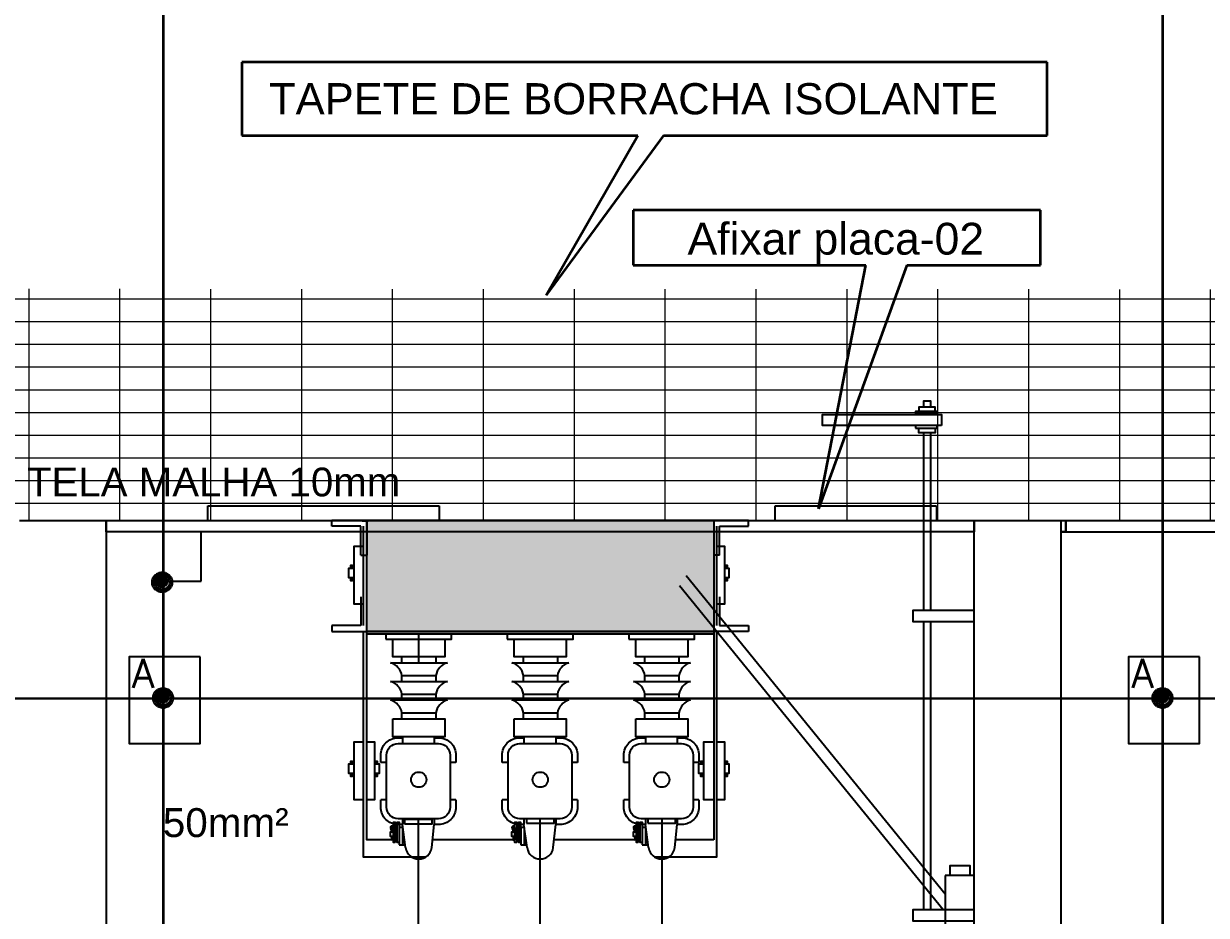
# Model space of a CAD drawing. Header units: metres. Extents: x 4188.7 to 4272.1, y 2012.8 to 2020.9.
# Drawn here: x 4206.722 to 4208.367, y 2017.264 to 2018.505 of the extents above; entities that cross this region are included whole.
import ezdxf

# ---------------------------------------------------------------- set-up
doc = ezdxf.new("R2010")
doc.units = ezdxf.units.M
doc.linetypes.add('DASHDOT', pattern=[25.4, 12.7, -6.35, 0, -6.35])
doc.linetypes.add('HIDDEN', pattern=[9.525, 6.35, -3.175])
for name, color, linetype in [('A-MOVEL', 5, 'Continuous'), ('A-PARED', 7, 'Continuous'), ('E-ALTATENSAO', 5, 'Continuous'), ('E-ARQ-PORTAS', 11, 'Continuous'), ('E-EQUIPAMENTOS', 130, 'Continuous'), ('E-LINHAAUXILIAR', 1, 'HIDDEN'), ('E-TELAPROTEÇÃO', 2, 'Continuous'), ('E-TRAFO', 4, 'Continuous'), ('FORMATO_LEGENDA', 7, 'Continuous'), ('PAREDES', 4, 'Continuous'), ('placas', 1, 'Continuous'), ('PLANTA_BAIXA', 7, 'Continuous')]:
    doc.layers.add(name, color=color, linetype=linetype)
doc.styles.add('arial', font='arial.ttf')
doc.styles.add('REGUA_60_MM', font='romans.shx', dxfattribs={"height": 1.8})

msp = doc.modelspace()

# ---------------------------------------------------------------- hatches: boundary and pattern name
at = {"layer": 'A-MOVEL', "lineweight": 20}
h = msp.add_hatch(dxfattribs=at)
h.set_pattern_fill('GRATE', color=253, scale=0.039821, style=0, double=1)
h.set_pattern_definition([(0, (-1380.33483, -659.881806), (0, 0.03160819252), []), (90, (-1380.33483, -659.8818), (-0.12643277, 8e-18), [])])
h.paths.add_polyline_path([(4203.37535, 2017.81477), (4209.5291, 2017.81255), (4209.5291, 2018.13509), (4203.37535, 2018.13731)])
at = {"layer": 'E-TRAFO'}
msp.add_hatch(color=256, dxfattribs=at).paths.add_polyline_path([(4207.68194, 2017.65946), (4207.19896, 2017.65946), (4207.19896, 2017.78987), (4207.19896, 2017.81402), (4207.68194, 2017.81402), (4207.68194, 2017.76572)])
at = {"layer": 'FORMATO_LEGENDA', "lineweight": 20}
h = msp.add_hatch(color=7, dxfattribs=at)
edge = h.paths.add_edge_path()
edge.add_arc((4206.91343, 2017.72938), 0.00813, 0, 360)
h = msp.add_hatch(color=7, dxfattribs=at)
edge = h.paths.add_edge_path()
edge.add_arc((4206.91466, 2017.56822), 0.00813, 0, 360)
h = msp.add_hatch(color=7, dxfattribs=at)
edge = h.paths.add_edge_path()
edge.add_arc((4208.30493, 2017.56822), 0.00813, 0, 360)
at = {"layer": 'PAREDES'}
for points in [[(4206.92799, 2017.72787, 1), (4206.90091, 2017.72787, 1)], [(4206.92922, 2017.56671, 1), (4206.90214, 2017.56671, 1)], [(4208.31949, 2017.56671, 1), (4208.29241, 2017.56671, 1)]]:
    msp.add_hatch(color=0, dxfattribs=at).paths.add_polyline_path(points)

# ---------------------------------------------------------------- linework, layer by layer
at = {"ltscale": 10}
for p, q in [((4207.73024, 2017.81402), (4207.15066, 2017.81402)), ((4206.9687, 2017.7293), (4206.9687, 2017.79652)), ((4206.9204, 2017.7293), (4206.9687, 2017.7293))]:
    msp.add_line(p, q, dxfattribs=at)
at = {"layer": 'A-PARED'}
for p, q in [((4206.71597, 2017.81402), (4206.83672, 2017.81402)), ((4206.83672, 2017.81402), (4206.83672, 2015.43936)), ((4208.04417, 2017.81402), (4208.16492, 2017.81402)), ((4208.04417, 2017.24762), (4208.04417, 2017.81402)), ((4208.16492, 2017.24762), (4208.16492, 2017.81402))]:
    msp.add_line(p, q, dxfattribs=at)
at = {"layer": 'E-ALTATENSAO'}
for p, q in [((4207.27078, 2017.39775), (4207.27078, 2016.97464)), ((4207.44041, 2017.05786), (4207.44045, 2017.39871)), ((4207.60949, 2017.39871), (4207.60944, 2016.85739))]:
    msp.add_line(p, q, dxfattribs=at)
for points in [[(4207.25153, 2017.39149), (4207.29003, 2017.39149), (4207.29003, 2017.39775), (4207.25153, 2017.39775)], [(4207.42119, 2017.39245), (4207.4597, 2017.39245), (4207.4597, 2017.39871), (4207.42119, 2017.39871)], [(4207.59024, 2017.39245), (4207.62874, 2017.39245), (4207.62874, 2017.39871), (4207.59024, 2017.39871)]]:
    msp.add_lwpolyline(points, close=True, dxfattribs=at)
at = {"layer": 'E-ARQ-PORTAS', "ltscale": 10}
msp.add_line((4208.17174, 2017.79792), (4208.17174, 2017.81402), dxfattribs=at)
msp.add_lwpolyline([(4208.16492, 2017.81402), (4208.17174, 2017.81402), (4208.17174, 2017.79792), (4208.16492, 2017.79792)], close=True, dxfattribs=at)
at = {"layer": 'E-EQUIPAMENTOS'}
for p, q in [((4207.15066, 2017.81402), (4207.19896, 2017.81402)), ((4207.15066, 2017.80597), (4207.15066, 2017.81402)), ((4207.15066, 2017.81402), (4207.19896, 2017.81402)), ((4207.15066, 2017.80597), (4207.15066, 2017.81402)), ((4207.19091, 2017.80597), (4207.15066, 2017.80597)), ((4207.19091, 2017.80597), (4207.15066, 2017.80597)), ((4207.19091, 2017.76572), (4207.19091, 2017.80597)), ((4207.19292, 2017.81312), (4207.20097, 2017.81312)), ((4207.24725, 2017.81402), (4207.19896, 2017.81402)), ((4207.24725, 2017.81402), (4207.19896, 2017.81402)), ((4207.19896, 2017.81402), (4207.19896, 2017.76572)), ((4207.73024, 2017.81402), (4207.68194, 2017.81402)), ((4207.73024, 2017.81402), (4207.68194, 2017.81402)), ((4207.68194, 2017.81402), (4207.68194, 2017.76572)), ((4207.692, 2017.81312), (4207.68395, 2017.81312)), ((4207.68999, 2017.80597), (4207.73024, 2017.80597)), ((4207.68999, 2017.76572), (4207.68999, 2017.80597)), ((4207.68999, 2017.80597), (4207.73024, 2017.80597)), ((4207.73024, 2017.80597), (4207.73024, 2017.81402)), ((4207.73024, 2017.80597), (4207.73024, 2017.81402)), ((4207.19091, 2017.76572), (4207.19896, 2017.76572)), ((4207.68999, 2017.76572), (4207.68194, 2017.76572)), ((4207.19091, 2017.70776), (4207.19091, 2017.66751)), ((4207.68999, 2017.70776), (4207.68999, 2017.66751)), ((4207.15066, 2017.66751), (4207.15066, 2017.65946)), ((4207.19091, 2017.66751), (4207.15066, 2017.66751)), ((4207.15066, 2017.65946), (4207.19896, 2017.65946)), ((4207.73024, 2017.65946), (4207.68194, 2017.65946)), ((4207.68194, 2017.65946), (4207.68194, 2017.36924)), ((4207.68999, 2017.66751), (4207.73024, 2017.66751)), ((4207.73024, 2017.66751), (4207.73024, 2017.65946)), ((4207.23196, 2017.61582), (4207.31132, 2017.61582)), ((4207.401, 2017.61582), (4207.48036, 2017.61582)), ((4207.57005, 2017.61582), (4207.64941, 2017.61582)), ((4207.23196, 2017.58992), (4207.31132, 2017.58992)), ((4207.24806, 2017.59797), (4207.29522, 2017.59797)), ((4207.401, 2017.58992), (4207.48036, 2017.58992)), ((4207.4171, 2017.59797), (4207.46426, 2017.59797)), ((4207.57005, 2017.58992), (4207.64941, 2017.58992)), ((4207.58615, 2017.59797), (4207.63331, 2017.59797)), ((4207.23196, 2017.56402), (4207.31132, 2017.56402)), ((4207.24806, 2017.57207), (4207.29522, 2017.57207)), ((4207.401, 2017.56402), (4207.48036, 2017.56402)), ((4207.4171, 2017.57207), (4207.46426, 2017.57207)), ((4207.57005, 2017.56402), (4207.64941, 2017.56402)), ((4207.58615, 2017.57207), (4207.63331, 2017.57207)), ((4207.24806, 2017.54617), (4207.29522, 2017.54617)), ((4207.4171, 2017.54617), (4207.46426, 2017.54617)), ((4207.58615, 2017.54617), (4207.63331, 2017.54617)), ((4207.24871, 2017.51263), (4207.24871, 2017.50335)), ((4207.29298, 2017.51263), (4207.29298, 2017.50335)), ((4207.41775, 2017.51263), (4207.41775, 2017.50335)), ((4207.46202, 2017.51263), (4207.46202, 2017.50335)), ((4207.58679, 2017.51263), (4207.58679, 2017.50335)), ((4207.63107, 2017.51263), (4207.63107, 2017.50335)), ((4207.22657, 2017.47719), (4207.21852, 2017.47719)), ((4207.32317, 2017.47719), (4207.31512, 2017.47719)), ((4207.39561, 2017.47719), (4207.38756, 2017.47719)), ((4207.49221, 2017.47719), (4207.48416, 2017.47719)), ((4207.56466, 2017.47719), (4207.55661, 2017.47719)), ((4207.66125, 2017.47719), (4207.6532, 2017.47719)), ((4207.22657, 2017.42487), (4207.21852, 2017.42487)), ((4207.32317, 2017.42487), (4207.31512, 2017.42487)), ((4207.39561, 2017.42487), (4207.38756, 2017.42487)), ((4207.49221, 2017.42487), (4207.48416, 2017.42487)), ((4207.56466, 2017.42487), (4207.55661, 2017.42487)), ((4207.66125, 2017.42487), (4207.6532, 2017.42487)), ((4207.24871, 2017.39871), (4207.24871, 2017.39066)), ((4207.29298, 2017.39871), (4207.29298, 2017.39066)), ((4207.41775, 2017.39871), (4207.41775, 2017.39066)), ((4207.46202, 2017.39871), (4207.46202, 2017.39066)), ((4207.58679, 2017.39871), (4207.58679, 2017.39066)), ((4207.63107, 2017.39871), (4207.63107, 2017.39066)), ((4207.23514, 2017.38013), (4207.23508, 2017.3865)), ((4207.23615, 2017.38649), (4207.23619, 2017.36894)), ((4207.24416, 2017.38667), (4207.24416, 2017.36216)), ((4207.24942, 2017.38667), (4207.24416, 2017.38667)), ((4207.25312, 2017.35844), (4207.24871, 2017.39066)), ((4207.24942, 2017.36216), (4207.24942, 2017.38667)), ((4207.28956, 2017.35844), (4207.29298, 2017.39066)), ((4207.40418, 2017.38013), (4207.40412, 2017.3865)), ((4207.40519, 2017.38649), (4207.40523, 2017.36894)), ((4207.41321, 2017.38667), (4207.41321, 2017.36216)), ((4207.41847, 2017.38667), (4207.41321, 2017.38667)), ((4207.42216, 2017.35844), (4207.41775, 2017.39066)), ((4207.41847, 2017.36216), (4207.41847, 2017.38667)), ((4207.45861, 2017.35844), (4207.46202, 2017.39066)), ((4207.57322, 2017.38013), (4207.57316, 2017.3865)), ((4207.57424, 2017.38649), (4207.57427, 2017.36894)), ((4207.58225, 2017.38667), (4207.58225, 2017.36216)), ((4207.58751, 2017.38667), (4207.58225, 2017.38667)), ((4207.5912, 2017.35844), (4207.58679, 2017.39066)), ((4207.58751, 2017.36216), (4207.58751, 2017.38667)), ((4207.62765, 2017.35844), (4207.63107, 2017.39066)), ((4207.23524, 2017.36894), (4207.23519, 2017.37424)), ((4207.23619, 2017.36894), (4207.23524, 2017.36894)), ((4207.24416, 2017.36216), (4207.25285, 2017.36216)), ((4207.40429, 2017.36894), (4207.40424, 2017.37424)), ((4207.40523, 2017.36894), (4207.40429, 2017.36894)), ((4207.41321, 2017.36216), (4207.42189, 2017.36216)), ((4207.57333, 2017.36894), (4207.57328, 2017.37424)), ((4207.57427, 2017.36894), (4207.57333, 2017.36894)), ((4207.58225, 2017.36216), (4207.59094, 2017.36216))]:
    msp.add_line(p, q, dxfattribs=at)
for points in [[(4207.96713, 2017.96534), (4207.98992, 2017.96534), (4207.98992, 2017.97173), (4207.96713, 2017.97173)], [(4207.99882, 2017.94627), (4207.83294, 2017.94627), (4207.83294, 2017.96133), (4207.99882, 2017.96133)], [(4207.96262, 2017.9616), (4207.99269, 2017.9616), (4207.99269, 2017.96535), (4207.96262, 2017.96535)], [(4207.96262, 2017.9424), (4207.99269, 2017.9424), (4207.99269, 2017.94615), (4207.96262, 2017.94615)], [(4207.96713, 2017.94226), (4207.98992, 2017.94226), (4207.98992, 2017.93587), (4207.96713, 2017.93587)], [(4207.68194, 2017.65946), (4207.19896, 2017.65946), (4207.19896, 2017.81402), (4207.68194, 2017.81402)], [(4207.19896, 2017.65946), (4207.68194, 2017.65946), (4207.68194, 2017.65544), (4207.19896, 2017.65544)], [(4207.22558, 2017.64883), (4207.31696, 2017.64883), (4207.31696, 2017.65544), (4207.22558, 2017.65544)], [(4207.39463, 2017.64883), (4207.486, 2017.64883), (4207.486, 2017.65544), (4207.39463, 2017.65544)], [(4207.56367, 2017.64883), (4207.65504, 2017.64883), (4207.65504, 2017.65544), (4207.56367, 2017.65544)], [(4207.23518, 2017.64884), (4207.30763, 2017.64884), (4207.30763, 2017.62388), (4207.23518, 2017.62388)], [(4207.40422, 2017.64884), (4207.47667, 2017.64884), (4207.47667, 2017.62388), (4207.40422, 2017.62388)], [(4207.57327, 2017.64884), (4207.64571, 2017.64884), (4207.64571, 2017.62388), (4207.57327, 2017.62388)], [(4207.23518, 2017.53758), (4207.30763, 2017.53758), (4207.30763, 2017.51263), (4207.23518, 2017.51263)], [(4207.40422, 2017.53758), (4207.47667, 2017.53758), (4207.47667, 2017.51263), (4207.40422, 2017.51263)], [(4207.57327, 2017.53758), (4207.64571, 2017.53758), (4207.64571, 2017.51263), (4207.57327, 2017.51263)], [(4207.23873, 2017.36566), (4207.23616, 2017.36566), (4207.23616, 2017.39391), (4207.23873, 2017.39391)], [(4207.2441, 2017.36566), (4207.24153, 2017.36566), (4207.24153, 2017.39391), (4207.2441, 2017.39391)], [(4207.40777, 2017.36566), (4207.4052, 2017.36566), (4207.4052, 2017.39391), (4207.40777, 2017.39391)], [(4207.41315, 2017.36566), (4207.41058, 2017.36566), (4207.41058, 2017.39391), (4207.41315, 2017.39391)], [(4207.57681, 2017.36566), (4207.57424, 2017.36566), (4207.57424, 2017.39391), (4207.57681, 2017.39391)], [(4207.58219, 2017.36566), (4207.57962, 2017.36566), (4207.57962, 2017.39391), (4207.58219, 2017.39391)]]:
    msp.add_lwpolyline(points, close=True, dxfattribs=at)
for points in [[(4207.98374, 2017.97173), (4207.98374, 2017.97992), (4207.97369, 2017.97992), (4207.97369, 2017.97173)], [(4207.97369, 2017.9616), (4207.97369, 2017.96133)], [(4207.98374, 2017.96133), (4207.98374, 2017.9616)], [(4207.97369, 2017.94627), (4207.97369, 2017.94615)], [(4207.97369, 2017.9424), (4207.97369, 2017.94226)], [(4207.97369, 2017.93587), (4207.97369, 2017.68841)], [(4207.97369, 2017.93435), (4207.97369, 2017.93421)], [(4207.98374, 2017.94615), (4207.98374, 2017.94627)], [(4207.98374, 2017.94226), (4207.98374, 2017.9424)], [(4207.98374, 2017.68841), (4207.98374, 2017.93587)], [(4207.98374, 2017.93421), (4207.98374, 2017.93435)], [(4207.17481, 2017.81402), (4207.70556, 2017.81402)], [(4207.17481, 2017.81402), (4207.70556, 2017.81402)], [(4207.19453, 2017.66751), (4207.19453, 2017.80597)], [(4207.68584, 2017.80597), (4207.68584, 2017.66751)], [(4207.23401, 2017.36924), (4207.19896, 2017.36924), (4207.19896, 2017.78987)], [(4207.19453, 2017.6975), (4207.18137, 2017.6975), (4207.18137, 2017.778), (4207.19453, 2017.778)], [(4207.68584, 2017.778), (4207.69676, 2017.778), (4207.69676, 2017.6975), (4207.68584, 2017.6975)], [(4207.18137, 2017.7471), (4207.17378, 2017.7471), (4207.17378, 2017.73459), (4207.18137, 2017.73459)], [(4207.17912, 2017.7471), (4207.17912, 2017.75098), (4207.1765, 2017.75098), (4207.1765, 2017.7471)], [(4207.69676, 2017.73459), (4207.70346, 2017.73459), (4207.70346, 2017.7471), (4207.69676, 2017.7471)], [(4207.70106, 2017.7471), (4207.70106, 2017.75098), (4207.69845, 2017.75098), (4207.69845, 2017.7471)], [(4207.1765, 2017.73459), (4207.1765, 2017.73048), (4207.17912, 2017.73048), (4207.17912, 2017.73459)], [(4207.69845, 2017.73459), (4207.69845, 2017.73048), (4207.70106, 2017.73048), (4207.70106, 2017.73459)], [(4208.04417, 2017.68841), (4207.95861, 2017.68841), (4207.95861, 2017.67335), (4208.04417, 2017.67335)], [(4207.97369, 2017.67335), (4207.97369, 2017.27172)], [(4207.98374, 2017.27172), (4207.98374, 2017.67335)], [(4207.28195, 2017.34509), (4207.19453, 2017.34509), (4207.19453, 2017.65946)], [(4207.2714, 2017.61582), (4207.2714, 2017.65544)], [(4207.68584, 2017.65946), (4207.68584, 2017.34509), (4207.59882, 2017.34509)], [(4207.24806, 2017.61582), (4207.24806, 2017.62388)], [(4207.29522, 2017.62388), (4207.29522, 2017.61582)], [(4207.4171, 2017.61582), (4207.4171, 2017.62388)], [(4207.46426, 2017.62388), (4207.46426, 2017.61582)], [(4207.58615, 2017.61582), (4207.58615, 2017.62388)], [(4207.63331, 2017.62388), (4207.63331, 2017.61582)], [(4207.24806, 2017.58992), (4207.24806, 2017.59797)], [(4207.29522, 2017.59797), (4207.29522, 2017.58992)], [(4207.4171, 2017.58992), (4207.4171, 2017.59797)], [(4207.46426, 2017.59797), (4207.46426, 2017.58992)], [(4207.58615, 2017.58992), (4207.58615, 2017.59797)], [(4207.63331, 2017.59797), (4207.63331, 2017.58992)], [(4207.24806, 2017.56402), (4207.24806, 2017.57207)], [(4207.29522, 2017.57207), (4207.29522, 2017.56402)], [(4207.4171, 2017.56402), (4207.4171, 2017.57207)], [(4207.46426, 2017.57207), (4207.46426, 2017.56402)], [(4207.58615, 2017.56402), (4207.58615, 2017.57207)], [(4207.63331, 2017.57207), (4207.63331, 2017.56402)], [(4207.24806, 2017.53812), (4207.24806, 2017.54617)], [(4207.29522, 2017.54617), (4207.29522, 2017.53812)], [(4207.4171, 2017.53812), (4207.4171, 2017.54617)], [(4207.46426, 2017.54617), (4207.46426, 2017.53812)], [(4207.58615, 2017.53812), (4207.58615, 2017.54617)], [(4207.63331, 2017.54617), (4207.63331, 2017.53812)], [(4207.19453, 2017.42504), (4207.18137, 2017.42504), (4207.18137, 2017.50554), (4207.19453, 2017.50554)], [(4207.19896, 2017.50554), (4207.20995, 2017.50554), (4207.20995, 2017.42504), (4207.19896, 2017.42504)], [(4207.68194, 2017.42504), (4207.66818, 2017.42504), (4207.66818, 2017.50554), (4207.68194, 2017.50554)], [(4207.68584, 2017.50554), (4207.69676, 2017.50554), (4207.69676, 2017.42504), (4207.68584, 2017.42504)], [(4207.18137, 2017.47464), (4207.17378, 2017.47464), (4207.17378, 2017.46214), (4207.18137, 2017.46214)], [(4207.17912, 2017.47464), (4207.17912, 2017.47852), (4207.1765, 2017.47852), (4207.1765, 2017.47464)], [(4207.20995, 2017.46214), (4207.21665, 2017.46214), (4207.21665, 2017.47464), (4207.20995, 2017.47464)], [(4207.21425, 2017.47464), (4207.21425, 2017.47852), (4207.21164, 2017.47852), (4207.21164, 2017.47464)], [(4207.66818, 2017.47464), (4207.66059, 2017.47464), (4207.66059, 2017.46214), (4207.66818, 2017.46214)], [(4207.66592, 2017.47464), (4207.66592, 2017.47852), (4207.66331, 2017.47852), (4207.66331, 2017.47464)], [(4207.69676, 2017.46214), (4207.70346, 2017.46214), (4207.70346, 2017.47464), (4207.69676, 2017.47464)], [(4207.70106, 2017.47464), (4207.70106, 2017.47852), (4207.69845, 2017.47852), (4207.69845, 2017.47464)], [(4207.1765, 2017.46214), (4207.1765, 2017.45802), (4207.17912, 2017.45802), (4207.17912, 2017.46214)], [(4207.21164, 2017.46214), (4207.21164, 2017.45802), (4207.21425, 2017.45802), (4207.21425, 2017.46214)], [(4207.66331, 2017.46214), (4207.66331, 2017.45802), (4207.66592, 2017.45802), (4207.66592, 2017.46214)], [(4207.69845, 2017.46214), (4207.69845, 2017.45802), (4207.70106, 2017.45802), (4207.70106, 2017.46214)], [(4207.23616, 2017.38013), (4207.23147, 2017.38013), (4207.23147, 2017.37424), (4207.23616, 2017.37424)], [(4207.23896, 2017.38013), (4207.23873, 2017.38013)], [(4207.23896, 2017.39095), (4207.23896, 2017.37186), (4207.24125, 2017.37186), (4207.24125, 2017.3907)], [(4207.24153, 2017.38013), (4207.24125, 2017.38013)], [(4207.4052, 2017.38013), (4207.40051, 2017.38013), (4207.40051, 2017.37424), (4207.4052, 2017.37424)], [(4207.408, 2017.38013), (4207.40777, 2017.38013)], [(4207.408, 2017.39095), (4207.408, 2017.37186), (4207.4103, 2017.37186), (4207.4103, 2017.3907)], [(4207.41058, 2017.38013), (4207.4103, 2017.38013)], [(4207.57424, 2017.38013), (4207.56956, 2017.38013), (4207.56956, 2017.37424), (4207.57424, 2017.37424)], [(4207.57704, 2017.38013), (4207.57681, 2017.38013)], [(4207.57704, 2017.39095), (4207.57704, 2017.37186), (4207.57934, 2017.37186), (4207.57934, 2017.3907)], [(4207.57962, 2017.38013), (4207.57934, 2017.38013)], [(4207.23524, 2017.36924), (4207.23453, 2017.36924)], [(4207.23524, 2017.36924), (4207.23453, 2017.36924)], [(4207.23618, 2017.36924), (4207.23616, 2017.36924)], [(4207.23873, 2017.37424), (4207.23896, 2017.37424)], [(4207.24153, 2017.36924), (4207.23873, 2017.36924)], [(4207.24125, 2017.37424), (4207.24153, 2017.37424)], [(4207.40306, 2017.36924), (4207.29071, 2017.36924)], [(4207.40428, 2017.36924), (4207.40358, 2017.36924)], [(4207.40523, 2017.36924), (4207.4052, 2017.36924)], [(4207.40777, 2017.37424), (4207.408, 2017.37424)], [(4207.41058, 2017.36924), (4207.40777, 2017.36924)], [(4207.4103, 2017.37424), (4207.41058, 2017.37424)], [(4207.5721, 2017.36924), (4207.45975, 2017.36924)], [(4207.57333, 2017.36924), (4207.57262, 2017.36924)], [(4207.57333, 2017.36924), (4207.57262, 2017.36924)], [(4207.57427, 2017.36924), (4207.57424, 2017.36924)], [(4207.57427, 2017.36924), (4207.57424, 2017.36924)], [(4207.57681, 2017.37424), (4207.57704, 2017.37424)], [(4207.57962, 2017.36924), (4207.57681, 2017.36924)], [(4207.57962, 2017.36924), (4207.57681, 2017.36924)], [(4207.57934, 2017.37424), (4207.57962, 2017.37424)], [(4207.68194, 2017.36924), (4207.6288, 2017.36924)], [(4208.04417, 2017.27172), (4207.95861, 2017.27172), (4207.95861, 2017.25666), (4208.04417, 2017.25666)]]:
    msp.add_lwpolyline(points, dxfattribs=at)
for points in [[(4207.21852, 2017.47719), (4207.21852, 2017.48726, -0.4142136), (4207.24267, 2017.5114), (4207.24871, 2017.5114)], [(4207.29298, 2017.5114), (4207.29902, 2017.5114, -0.4142136), (4207.32317, 2017.48726), (4207.32317, 2017.47719)], [(4207.38756, 2017.47719), (4207.38756, 2017.48726, -0.4142136), (4207.41171, 2017.5114), (4207.41775, 2017.5114)], [(4207.46202, 2017.5114), (4207.46806, 2017.5114, -0.4142136), (4207.49221, 2017.48726), (4207.49221, 2017.47719)], [(4207.55661, 2017.47719), (4207.55661, 2017.48726, -0.4142136), (4207.58076, 2017.5114), (4207.58679, 2017.5114)], [(4207.63107, 2017.5114), (4207.6371, 2017.5114, -0.4142136), (4207.66125, 2017.48726), (4207.66125, 2017.47719)], [(4207.24871, 2017.39066), (4207.24267, 2017.39066, -0.4142136), (4207.21852, 2017.41481), (4207.21852, 2017.42487)], [(4207.32317, 2017.42487), (4207.32317, 2017.41481, -0.4142136), (4207.29902, 2017.39066), (4207.29298, 2017.39066)], [(4207.41775, 2017.39066), (4207.41171, 2017.39066, -0.4142136), (4207.38756, 2017.41481), (4207.38756, 2017.42487)], [(4207.49221, 2017.42487), (4207.49221, 2017.41481, -0.4142136), (4207.46806, 2017.39066), (4207.46202, 2017.39066)], [(4207.58679, 2017.39066), (4207.58076, 2017.39066, -0.4142136), (4207.55661, 2017.41481), (4207.55661, 2017.42487)], [(4207.66125, 2017.42487), (4207.66125, 2017.41481, -0.4142136), (4207.6371, 2017.39066), (4207.63107, 2017.39066)]]:
    msp.add_lwpolyline(points, format="xyb", dxfattribs=at)
for points in [[(4207.24267, 2017.50335), (4207.29902, 2017.50335, -0.4142136), (4207.31512, 2017.48726), (4207.31512, 2017.41481, -0.4142136), (4207.29902, 2017.39871), (4207.24267, 2017.39871, -0.4142136), (4207.22657, 2017.41481), (4207.22657, 2017.48726, -0.4142136)], [(4207.41171, 2017.50335), (4207.46806, 2017.50335, -0.4142136), (4207.48416, 2017.48726), (4207.48416, 2017.41481, -0.4142136), (4207.46806, 2017.39871), (4207.41171, 2017.39871, -0.4142136), (4207.39561, 2017.41481), (4207.39561, 2017.48726, -0.4142136)], [(4207.58076, 2017.50335), (4207.6371, 2017.50335, -0.4142136), (4207.6532, 2017.48726), (4207.6532, 2017.41481, -0.4142136), (4207.6371, 2017.39871), (4207.58076, 2017.39871, -0.4142136), (4207.56466, 2017.41481), (4207.56466, 2017.48726, -0.4142136)]]:
    msp.add_lwpolyline(points, format="xyb", close=True, dxfattribs=at)
at = {"layer": 'E-EQUIPAMENTOS', "color": 1}
for points in [[(4208.01055, 2017.31972), (4208.01055, 2017.33348), (4208.03804, 2017.33348), (4208.03804, 2017.31972)], [(4208.00393, 2017.3196), (4208.00393, 2017.23898), (4208.04417, 2017.23898), (4208.04417, 2017.3196)]]:
    msp.add_lwpolyline(points, close=True, dxfattribs=at)
at = {"layer": 'E-EQUIPAMENTOS'}
for centre in [(4207.2714, 2017.45305), (4207.44045, 2017.45305), (4207.60949, 2017.45305)]:
    msp.add_circle(centre, 0.01064, dxfattribs=at)
for centre, radius, start, end in [((4207.22538, 2017.59369), 0.02308, 10.66675, 73.4289), ((4207.3179, 2017.59369), 0.02308, 106.5711, 169.33325), ((4207.39442, 2017.59369), 0.02308, 10.66675, 73.4289), ((4207.48695, 2017.59369), 0.02308, 106.5711, 169.33325), ((4207.56346, 2017.59369), 0.02308, 10.66675, 73.4289), ((4207.65599, 2017.59369), 0.02308, 106.5711, 169.33325), ((4207.22538, 2017.56779), 0.02308, 10.66675, 73.4289), ((4207.3179, 2017.56779), 0.02308, 106.5711, 169.33325), ((4207.39442, 2017.56779), 0.02308, 10.66675, 73.4289), ((4207.48695, 2017.56779), 0.02308, 106.5711, 169.33325), ((4207.56346, 2017.56779), 0.02308, 10.66675, 73.4289), ((4207.65599, 2017.56779), 0.02308, 106.5711, 169.33325), ((4207.22538, 2017.54189), 0.02308, 10.66675, 73.4289), ((4207.3179, 2017.54189), 0.02308, 106.5711, 169.33325), ((4207.39442, 2017.54189), 0.02308, 10.66675, 73.4289), ((4207.48695, 2017.54189), 0.02308, 106.5711, 169.33325), ((4207.56346, 2017.54189), 0.02308, 10.66675, 73.4289), ((4207.65599, 2017.54189), 0.02308, 106.5711, 169.33325), ((4207.23406, 2017.38649), 0.00209, 0.11567, 229.23457), ((4207.21024, 2017.37582), 0.02423, 10.24855, 22.03299), ((4207.23406, 2017.38649), 0.00101, 0.5407, 225.4739), ((4207.21038, 2017.37582), 0.02503, 9.91561, 23.41297), ((4207.23406, 2017.38649), 0.00209, 261.33934, 265.34606), ((4207.40311, 2017.38649), 0.00209, 0.11567, 229.23457), ((4207.37929, 2017.37582), 0.02423, 10.24855, 22.03299), ((4207.40311, 2017.38649), 0.00101, 0.5407, 225.4739), ((4207.37942, 2017.37582), 0.02503, 9.91561, 23.41297), ((4207.40311, 2017.38649), 0.00209, 261.33934, 265.34606), ((4207.57215, 2017.38649), 0.00209, 0.11567, 229.23457), ((4207.54833, 2017.37582), 0.02423, 10.24855, 22.03299), ((4207.57215, 2017.38649), 0.00101, 0.5407, 225.4739), ((4207.54847, 2017.37582), 0.02503, 9.91561, 23.41297), ((4207.57215, 2017.38649), 0.00209, 261.33934, 265.34606), ((4207.21024, 2017.37582), 0.02423, 345.86749, 356.26736), ((4207.23466, 2017.3699), 0.000921, 179.93733, 258.07008), ((4207.21038, 2017.37582), 0.02503, 344.19562, 352.64377), ((4207.27134, 2017.3611), 0.01842, 188.28859, 351.71141), ((4207.37929, 2017.37582), 0.02423, 345.86749, 356.26736), ((4207.4037, 2017.3699), 0.000921, 179.93733, 258.07008), ((4207.37942, 2017.37582), 0.02503, 344.19562, 352.64377), ((4207.44038, 2017.3611), 0.01842, 188.28859, 351.71141), ((4207.54833, 2017.37582), 0.02423, 345.86749, 356.26736), ((4207.57275, 2017.3699), 0.000921, 179.93733, 258.07008), ((4207.54847, 2017.37582), 0.02503, 344.19562, 352.64377), ((4207.60943, 2017.3611), 0.01842, 188.28859, 351.71141)]:
    msp.add_arc(centre, radius, start, end, dxfattribs=at)
at = {"layer": 'E-LINHAAUXILIAR'}
for p, q in [((4208.00393, 2017.29364), (4207.64336, 2017.73681)), ((4208.00101, 2017.27172), (4207.63406, 2017.72273)), ((4208.02045, 2017.3196), (4208.02036, 2017.31972))]:
    msp.add_line(p, q, dxfattribs=at)
at = {"layer": 'E-TELAPROTEÇÃO'}
for p, q in [((4208.16521, 2017.81402), (4209.53337, 2017.81402)), ((4208.16456, 2017.79792), (4209.53337, 2017.79792))]:
    msp.add_line(p, q, dxfattribs=at)
msp.add_lwpolyline([(4206.83672, 2017.81402), (4208.04417, 2017.81402), (4208.04417, 2017.79792), (4206.83672, 2017.79792)], close=True, dxfattribs=at)
at = {"layer": 'FORMATO_LEGENDA', "color": 7, "linetype": 'DASHDOT', "lineweight": 35}
for p, q in [((4206.91565, 2019.50025), (4206.91565, 2015.6932)), ((4208.30592, 2019.50025), (4208.30592, 2015.6932)), ((4207.61196, 2018.34949), (4207.44879, 2018.1275)), ((4207.44879, 2018.1275), (4207.57595, 2018.34949)), ((4207.95016, 2018.169), (4207.82744, 2017.83022)), ((4207.82744, 2017.83022), (4207.89335, 2018.169)), ((4203.47203, 2017.56829), (4209.42841, 2017.56531))]:
    msp.add_line(p, q, dxfattribs=at)
for points in [[(4208.14563, 2018.34949), (4208.14563, 2018.45195), (4207.02523, 2018.45195), (4207.02523, 2018.34949)], [(4207.02523, 2018.36456), (4207.02523, 2018.34949), (4207.57595, 2018.34949)], [(4207.61196, 2018.34949), (4208.14563, 2018.34949), (4208.14563, 2018.36782)], [(4207.95016, 2018.169), (4208.13615, 2018.169), (4208.13615, 2018.24559), (4207.56986, 2018.24559), (4207.56986, 2018.169), (4207.89335, 2018.169)]]:
    msp.add_lwpolyline(points, dxfattribs=at)
at = {"layer": 'FORMATO_LEGENDA'}
for points in [[(4206.96738, 2017.62424), (4206.86846, 2017.62424), (4206.86846, 2017.50349), (4206.96738, 2017.50349)], [(4208.35765, 2017.62424), (4208.25873, 2017.62424), (4208.25873, 2017.50349), (4208.35765, 2017.50349)]]:
    msp.add_lwpolyline(points, close=True, dxfattribs=at)
at = {"layer": 'FORMATO_LEGENDA', "color": 7, "linetype": 'DASHDOT', "lineweight": 35}
for centre, radius in [((4206.91445, 2017.72787), 0.01354), ((4206.91484, 2017.72821), 0.01083), ((4206.91343, 2017.72938), 0.00813), ((4206.91568, 2017.56671), 0.01354), ((4206.91607, 2017.56705), 0.01083), ((4206.91466, 2017.56822), 0.00813), ((4208.30595, 2017.56671), 0.01354), ((4208.30634, 2017.56705), 0.01083), ((4208.30493, 2017.56822), 0.00813)]:
    msp.add_circle(centre, radius, dxfattribs=at)
at = {"layer": 'placas', "color": 2}
for p, q in [((4206.9778, 2017.81402), (4206.9778, 2017.83414)), ((4206.9778, 2017.83414), (4207.29979, 2017.83414)), ((4207.29979, 2017.83414), (4207.29979, 2017.81402)), ((4207.99188, 2017.83354), (4207.76688, 2017.83354)), ((4207.76688, 2017.83354), (4207.76688, 2017.81341)), ((4207.99188, 2017.83354), (4207.99188, 2017.81341))]:
    msp.add_line(p, q, dxfattribs=at)

# ---------------------------------------------------------------- texts
at = {"layer": 'PLANTA_BAIXA', "color": 1}
for s, height, style, p in [('TAPETE DE BORRACHA ISOLANTE', 0.0433948, 'arial', (4207.06308, 2018.37916)), ('Afixar placa-02', 0.0442733, 'arial', (4207.64531, 2018.18392)), ('TELA MALHA 10mm', 0.0400663, 'arial', (4206.72635, 2017.84735)), ('A', 0.04027, 'REGUA_60_MM', (4206.87256, 2017.58098)), ('A', 0.04027, 'REGUA_60_MM', (4208.26283, 2017.58098)), ('50mm²', 0.040267, 'arial', (4206.91537, 2017.37317))]:
    msp.add_text(s, height=height, dxfattribs=dict(at, style=style)).set_placement(p)

doc.saveas('drawing.dxf')
